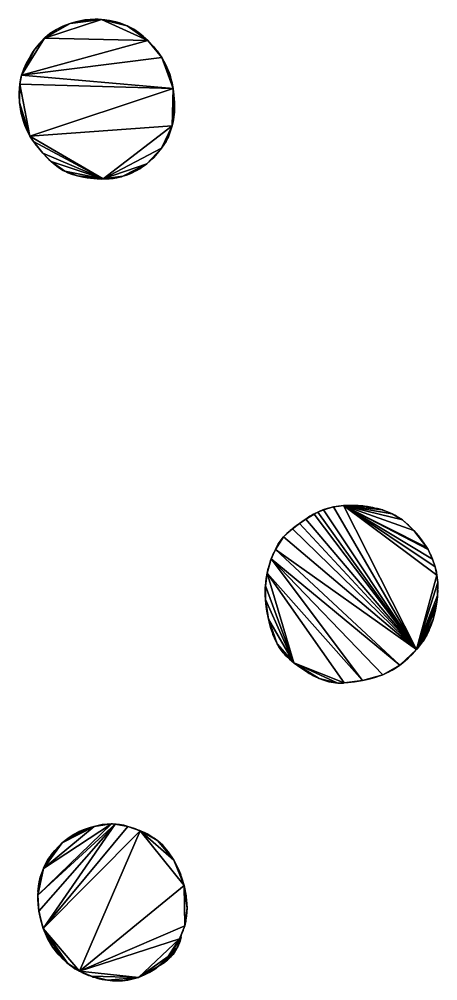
# Model space of a CAD drawing. Extents: x -89 to 91, y -83 to 83.
# Drawn here: x 23.6 to 91.1, y -72.4 to 82.8 of the extents above; entities that cross this region are included whole.
import ezdxf

# ---------------------------------------------------------------- set-up
doc = ezdxf.new("R2010")
doc.units = 0

msp = doc.modelspace()

# ---------------------------------------------------------------- linework, layer by layer
for points in [[(36.85, 82.71, 116), (31.83, 82.09, 116), (27.68, 79.72, 116)], [(44.35, 79.34, 116), (36.85, 82.71, 116), (27.68, 79.72, 116)], [(35.03, 82.72, 116), (34.17, 82.64, 116), (31.83, 82.09, 116)], [(36.85, 82.71, 116), (35.03, 82.72, 116), (31.83, 82.09, 116)], [(34.17, 82.64, 116), (32.7, 82.34, 116), (31.83, 82.09, 116)], [(35.03, 82.72, 116), (34.23, 82.65, 116), (34.17, 82.64, 116)], [(36.31, 82.75, 116), (35.82, 82.76, 116), (35.03, 82.72, 116)], [(36.85, 82.71, 116), (36.31, 82.75, 116), (35.03, 82.72, 116)], [(36.85, 82.71, 116), (36.61, 82.74, 116), (36.31, 82.75, 116)], [(38.08, 82.57, 116), (37.4, 82.68, 116), (36.85, 82.71, 116)], [(39.19, 82.34, 116), (38.08, 82.57, 116), (36.85, 82.71, 116)], [(40.99, 81.68, 116), (39.19, 82.34, 116), (36.85, 82.71, 116)], [(44.35, 79.34, 116), (40.99, 81.68, 116), (36.85, 82.71, 116)], [(39.19, 82.34, 116), (38.18, 82.56, 116), (38.08, 82.57, 116)], [(39.92, 82.12, 116), (39.75, 82.18, 116), (39.19, 82.34, 116)], [(40.99, 81.68, 116), (39.92, 82.12, 116), (39.19, 82.34, 116)], [(31.83, 82.09, 116), (29.58, 81.09, 116), (27.68, 79.72, 116)], [(29.58, 81.09, 116), (28.55, 80.44, 116), (27.68, 79.72, 116)], [(29.58, 81.09, 116), (29.31, 80.94, 116), (28.55, 80.44, 116)], [(31.83, 82.09, 116), (30.65, 81.65, 116), (29.58, 81.09, 116)], [(30.65, 81.65, 116), (30.22, 81.44, 116), (29.58, 81.09, 116)], [(31.83, 82.09, 116), (31.03, 81.8, 116), (30.65, 81.65, 116)], [(40.99, 81.68, 116), (40.52, 81.88, 116), (39.92, 82.12, 116)], [(42.06, 81.13, 116), (41.29, 81.53, 116), (40.99, 81.68, 116)], [(42.83, 80.61, 116), (42.06, 81.13, 116), (40.99, 81.68, 116)], [(44.35, 79.34, 116), (42.83, 80.61, 116), (40.99, 81.68, 116)], [(42.83, 80.61, 116), (42.07, 81.13, 116), (42.06, 81.13, 116)], [(27.68, 79.72, 116), (26.13, 77.91, 116), (23.96, 73.75, 116)], [(27.68, 79.72, 116), (23.96, 73.75, 116), (44.35, 79.34, 116)], [(23.96, 73.75, 116), (46.59, 76.61, 116), (44.35, 79.34, 116)], [(27.68, 79.72, 116), (26.94, 78.94, 116), (26.13, 77.91, 116)], [(27.68, 79.72, 116), (27.51, 79.55, 116), (26.94, 78.94, 116)], [(28.55, 80.44, 116), (27.76, 79.79, 116), (27.68, 79.72, 116)], [(43.58, 80.02, 116), (43.33, 80.22, 116), (42.83, 80.61, 116)], [(44.35, 79.34, 116), (43.58, 80.02, 116), (42.83, 80.61, 116)], [(44.35, 79.34, 116), (44.15, 79.53, 116), (43.58, 80.02, 116)], [(45.3, 78.29, 116), (45.1, 78.54, 116), (44.35, 79.34, 116)], [(46.59, 76.61, 116), (45.3, 78.29, 116), (44.35, 79.34, 116)], [(26.13, 77.91, 116), (25.45, 76.89, 116), (23.96, 73.75, 116)], [(26.13, 77.91, 116), (25.86, 77.54, 116), (25.45, 76.89, 116)], [(26.94, 78.94, 116), (26.85, 78.82, 116), (26.13, 77.91, 116)], [(46.59, 76.61, 116), (45.84, 77.67, 116), (45.3, 78.29, 116)], [(46.59, 76.61, 116), (46.22, 77.15, 116), (45.84, 77.67, 116)], [(25.45, 76.89, 116), (24.65, 75.51, 116), (23.96, 73.75, 116)], [(23.96, 73.75, 116), (48.42, 71.57, 116), (46.59, 76.61, 116)], [(25.45, 76.89, 116), (24.86, 75.94, 116), (24.65, 75.51, 116)], [(25.86, 77.54, 116), (25.58, 77.11, 116), (25.45, 76.89, 116)], [(47.21, 75.5, 116), (46.59, 76.6, 116), (46.59, 76.61, 116)], [(48.42, 71.57, 116), (47.21, 75.5, 116), (46.59, 76.61, 116)], [(47.21, 75.5, 116), (47.15, 75.61, 116), (46.59, 76.6, 116)], [(24.65, 75.51, 116), (24.09, 74.18, 116), (23.96, 73.75, 116)], [(24.65, 75.51, 116), (24.35, 74.89, 116), (24.09, 74.18, 116)], [(24.86, 75.94, 116), (24.69, 75.61, 116), (24.65, 75.51, 116)], [(47.79, 74.17, 116), (47.27, 75.37, 116), (47.21, 75.5, 116)], [(48.42, 71.57, 116), (47.79, 74.17, 116), (47.21, 75.5, 116)], [(47.79, 74.17, 116), (47.53, 74.82, 116), (47.27, 75.37, 116)], [(23.96, 73.75, 116), (23.87, 73.33, 116), (23.66, 72.26, 116)], [(23.96, 73.75, 116), (23.66, 72.26, 116), (48.42, 71.57, 116)], [(23.87, 73.33, 116), (23.84, 73.18, 116), (23.66, 72.26, 116)], [(23.84, 73.18, 116), (23.77, 72.9, 116), (23.66, 72.26, 116)], [(23.96, 73.75, 116), (23.9, 73.52, 116), (23.87, 73.33, 116)], [(24.09, 74.18, 116), (24.04, 74.03, 116), (23.96, 73.75, 116)], [(47.87, 73.93, 116), (47.84, 74.03, 116), (47.79, 74.17, 116)], [(48.42, 71.57, 116), (47.87, 73.93, 116), (47.79, 74.17, 116)], [(48.42, 71.57, 116), (48.22, 72.73, 116), (47.87, 73.93, 116)], [(23.66, 72.26, 116), (23.61, 71.37, 116), (23.59, 70.9, 116)], [(23.66, 72.26, 116), (23.59, 70.9, 116), (23.64, 69.3, 116)], [(23.66, 72.26, 116), (23.64, 69.3, 116), (25.32, 63.92, 116)], [(23.77, 72.9, 116), (23.69, 72.46, 116), (23.66, 72.26, 116)], [(23.66, 72.26, 116), (25.32, 63.92, 116), (48.42, 71.57, 116)], [(25.32, 63.92, 116), (48.27, 65.55, 116), (48.42, 71.57, 116)], [(48.42, 71.57, 116), (48.27, 72.46, 116), (48.22, 72.73, 116)], [(48.27, 65.55, 116), (48.64, 69.31, 116), (48.42, 71.57, 116)], [(48.64, 69.31, 116), (48.5, 71.09, 116), (48.42, 71.57, 116)], [(23.59, 70.9, 116), (23.59, 70.58, 116), (23.64, 69.3, 116)], [(23.59, 70.58, 116), (23.59, 69.94, 116), (23.64, 69.3, 116)], [(48.64, 69.31, 116), (48.55, 70.77, 116), (48.5, 71.09, 116)], [(23.64, 69.3, 116), (23.66, 68.98, 116), (23.79, 68.26, 116)], [(23.64, 69.3, 116), (23.79, 68.26, 116), (24.04, 67.03, 116)], [(23.64, 69.3, 116), (24.04, 67.03, 116), (25.32, 63.92, 116)], [(23.66, 68.98, 116), (23.69, 68.75, 116), (23.79, 68.26, 116)], [(23.79, 68.26, 116), (23.86, 67.81, 116), (23.91, 67.57, 116)], [(23.79, 68.26, 116), (23.91, 67.57, 116), (24.04, 67.03, 116)], [(48.27, 65.55, 116), (48.62, 67.78, 116), (48.64, 69.31, 116)], [(48.62, 67.78, 116), (48.65, 68.52, 116), (48.64, 69.31, 116)], [(23.91, 67.57, 116), (23.94, 67.43, 116), (24.04, 67.03, 116)], [(24.04, 67.03, 116), (24.17, 66.59, 116), (24.27, 66.28, 116)], [(24.04, 67.03, 116), (24.27, 66.28, 116), (24.51, 65.59, 116)], [(24.04, 67.03, 116), (24.51, 65.59, 116), (25.32, 63.92, 116)], [(48.27, 65.55, 116), (48.43, 66.21, 116), (48.62, 67.78, 116)], [(48.43, 66.21, 116), (48.55, 66.95, 116), (48.62, 67.78, 116)], [(24.27, 66.28, 116), (24.3, 66.16, 116), (24.51, 65.59, 116)], [(24.51, 65.59, 116), (24.58, 65.4, 116), (24.86, 64.77, 116)], [(24.51, 65.59, 116), (24.86, 64.77, 116), (25.32, 63.92, 116)], [(25.32, 63.92, 116), (37.14, 56.99, 116), (48.27, 65.55, 116)], [(37.14, 56.99, 116), (46.57, 61.94, 116), (48.27, 65.55, 116)], [(46.57, 61.94, 116), (47.68, 63.8, 116), (48.27, 65.55, 116)], [(47.68, 63.8, 116), (48.12, 65.06, 116), (48.27, 65.55, 116)], [(48.12, 65.06, 116), (48.23, 65.37, 116), (48.27, 65.55, 116)], [(48.27, 65.55, 116), (48.43, 66.19, 116), (48.43, 66.21, 116)], [(48.27, 65.55, 116), (48.42, 66.18, 116), (48.43, 66.19, 116)], [(24.86, 64.77, 116), (24.95, 64.59, 116), (25.32, 63.92, 116)], [(25.32, 63.92, 116), (25.41, 63.76, 116), (25.62, 63.42, 116)], [(25.32, 63.92, 116), (25.62, 63.42, 116), (25.9, 63.01, 116)], [(25.32, 63.92, 116), (25.9, 63.01, 116), (37.14, 56.99, 116)], [(46.57, 61.94, 116), (47.28, 63.03, 116), (47.68, 63.8, 116)], [(47.28, 63.03, 116), (47.51, 63.47, 116), (47.68, 63.8, 116)], [(47.68, 63.8, 116), (47.97, 64.59, 116), (48.12, 65.06, 116)], [(25.62, 63.42, 116), (25.75, 63.22, 116), (25.9, 63.01, 116)], [(25.9, 63.01, 116), (26.15, 62.67, 116), (27.4, 61.16, 116)], [(25.9, 63.01, 116), (27.4, 61.16, 116), (37.14, 56.99, 116)], [(26.15, 62.67, 116), (26.86, 61.74, 116), (27.4, 61.16, 116)], [(46.57, 61.94, 116), (46.79, 62.22, 116), (47.28, 63.03, 116)], [(27.4, 61.16, 116), (27.65, 60.88, 116), (28.73, 59.82, 116)], [(27.4, 61.16, 116), (28.73, 59.82, 116), (37.14, 56.99, 116)], [(27.65, 60.88, 116), (27.9, 60.63, 116), (28.73, 59.82, 116)], [(27.9, 60.63, 116), (28.38, 60.11, 116), (28.73, 59.82, 116)], [(37.14, 56.99, 116), (44.16, 59.44, 116), (46.57, 61.94, 116)], [(44.16, 59.44, 116), (45.87, 61.08, 116), (46.57, 61.94, 116)], [(44.16, 59.44, 116), (45.24, 60.41, 116), (45.87, 61.08, 116)], [(45.24, 60.41, 116), (45.57, 60.72, 116), (45.87, 61.08, 116)], [(45.87, 61.08, 116), (46.12, 61.37, 116), (46.57, 61.94, 116)], [(28.73, 59.82, 116), (29.14, 59.46, 116), (29.41, 59.25, 116)], [(28.73, 59.82, 116), (29.41, 59.25, 116), (30.94, 58.26, 116)], [(28.73, 59.82, 116), (30.94, 58.26, 116), (37.14, 56.99, 116)], [(29.14, 59.46, 116), (29.27, 59.36, 116), (29.41, 59.25, 116)], [(29.41, 59.25, 116), (29.94, 58.84, 116), (30.43, 58.52, 116)], [(29.41, 59.25, 116), (30.43, 58.52, 116), (30.94, 58.26, 116)], [(37.14, 56.99, 116), (40.32, 57.42, 116), (44.16, 59.44, 116)], [(40.32, 57.42, 116), (42.53, 58.33, 116), (44.16, 59.44, 116)], [(42.53, 58.33, 116), (43.34, 58.84, 116), (44.16, 59.44, 116)], [(43.34, 58.84, 116), (43.97, 59.29, 116), (44.16, 59.44, 116)], [(44.16, 59.44, 116), (44.99, 60.16, 116), (45.24, 60.41, 116)], [(44.16, 59.44, 116), (44.77, 59.96, 116), (44.99, 60.16, 116)], [(30.43, 58.52, 116), (30.68, 58.37, 116), (30.94, 58.26, 116)], [(30.94, 58.26, 116), (31.44, 58, 116), (32.16, 57.73, 116)], [(30.94, 58.26, 116), (32.16, 57.73, 116), (32.99, 57.48, 116)], [(30.94, 58.26, 116), (32.99, 57.48, 116), (37.14, 56.99, 116)], [(32.16, 57.73, 116), (32.22, 57.71, 116), (32.24, 57.7, 116)], [(32.16, 57.73, 116), (32.24, 57.7, 116), (32.99, 57.48, 116)], [(32.24, 57.7, 116), (32.26, 57.69, 116), (32.99, 57.48, 116)], [(32.99, 57.48, 116), (33.68, 57.32, 116), (34.56, 57.18, 116)], [(32.99, 57.48, 116), (34.56, 57.18, 116), (36.19, 57.02, 116)], [(32.99, 57.48, 116), (36.19, 57.02, 116), (37.14, 56.99, 116)], [(37.14, 56.99, 116), (38.74, 57.07, 116), (40.32, 57.42, 116)], [(38.74, 57.07, 116), (39.99, 57.32, 116), (40.32, 57.42, 116)], [(39.99, 57.32, 116), (40.11, 57.35, 116), (40.32, 57.42, 116)], [(40.32, 57.42, 116), (41.05, 57.66, 116), (42.53, 58.33, 116)], [(40.32, 57.42, 116), (40.88, 57.6, 116), (41.05, 57.66, 116)], [(41.05, 57.66, 116), (41.72, 57.95, 116), (42.53, 58.33, 116)], [(42.53, 58.33, 116), (43.04, 58.64, 116), (43.34, 58.84, 116)], [(34.56, 57.18, 116), (34.78, 57.16, 116), (36.19, 57.02, 116)], [(36.19, 57.02, 116), (36.52, 57, 116), (36.93, 56.98, 116)], [(36.19, 57.02, 116), (36.93, 56.98, 116), (37.14, 56.99, 116)], [(37.14, 56.99, 116), (38.11, 57.02, 116), (38.74, 57.07, 116)], [(37.14, 56.99, 116), (37.87, 56.99, 116), (38.11, 57.02, 116)], [(37.14, 56.99, 116), (37.72, 56.99, 116), (37.87, 56.99, 116)], [(38.11, 57.02, 116), (38.51, 57.05, 116), (38.74, 57.07, 116)], [(38.74, 57.07, 116), (39.34, 57.18, 116), (39.99, 57.32, 116)], [(71.76, 3.22, 116), (71.32, 3.01, 116), (71.18, 2.94, 116)], [(71.76, 3.22, 116), (71.18, 2.94, 116), (87.72, -18.9, 116)], [(72.67, 3.62, 116), (72.6, 3.59, 116), (71.76, 3.22, 116)], [(72.67, 3.62, 116), (71.76, 3.22, 116), (87.72, -18.9, 116)], [(72.6, 3.59, 116), (71.98, 3.33, 116), (71.76, 3.22, 116)], [(74.33, 4.08, 116), (72.9, 3.7, 116), (72.67, 3.62, 116)], [(74.33, 4.08, 116), (72.67, 3.62, 116), (87.72, -18.9, 116)], [(72.9, 3.7, 116), (72.75, 3.65, 116), (72.67, 3.62, 116)], [(74.33, 4.08, 116), (73.96, 3.99, 116), (72.9, 3.7, 116)], [(75.91, 4.29, 116), (75.23, 4.22, 116), (74.33, 4.08, 116)], [(75.91, 4.29, 116), (74.33, 4.08, 116), (87.72, -18.9, 116)], [(75.23, 4.22, 116), (75.12, 4.21, 116), (74.33, 4.08, 116)], [(75.12, 4.21, 116), (74.53, 4.11, 116), (74.33, 4.08, 116)], [(75.91, 4.29, 116), (75.56, 4.26, 116), (75.23, 4.22, 116)], [(76.89, 4.31, 116), (76.48, 4.33, 116), (75.91, 4.29, 116)], [(77.75, 4.32, 116), (76.89, 4.31, 116), (75.91, 4.29, 116)], [(79.58, 4.16, 116), (77.75, 4.32, 116), (75.91, 4.29, 116)], [(75.91, 4.29, 116), (87.72, -18.9, 116), (90.97, -6.93, 116)], [(82.22, 3.59, 116), (79.58, 4.16, 116), (75.91, 4.29, 116)], [(75.91, 4.29, 116), (90.97, -6.93, 116), (90.69, -5.57, 116)], [(75.91, 4.29, 116), (90.69, -5.57, 116), (90.28, -4.32, 116)], [(83.8, 2.97, 116), (82.22, 3.59, 116), (75.91, 4.29, 116)], [(85.42, 1.98, 116), (83.8, 2.97, 116), (75.91, 4.29, 116)], [(75.91, 4.29, 116), (90.28, -4.32, 116), (89.56, -2.78, 116)], [(87.25, 0.29, 116), (85.42, 1.98, 116), (75.91, 4.29, 116)], [(75.91, 4.29, 116), (89.56, -2.78, 116), (89.38, -2.48, 116)], [(89.38, -2.48, 116), (87.25, 0.29, 116), (75.91, 4.29, 116)], [(77.75, 4.32, 116), (77.49, 4.33, 116), (76.89, 4.31, 116)], [(78.91, 4.25, 116), (78.27, 4.31, 116), (77.75, 4.32, 116)], [(79.58, 4.16, 116), (78.91, 4.25, 116), (77.75, 4.32, 116)], [(79.58, 4.16, 116), (79.06, 4.24, 116), (78.91, 4.25, 116)], [(79.06, 4.24, 115.97), (78.91, 4.25, 116), (79.06, 4.24, 116)], [(80.32, 4.06, 116), (79.81, 4.14, 116), (79.58, 4.16, 116)], [(80.96, 3.91, 116), (80.32, 4.06, 116), (79.58, 4.16, 116)], [(82.22, 3.59, 116), (80.96, 3.91, 116), (79.58, 4.16, 116)], [(80.96, 3.91, 116), (80.64, 3.99, 116), (80.32, 4.06, 116)], [(81.61, 3.78, 116), (81.43, 3.82, 116), (80.96, 3.91, 116)], [(82.22, 3.59, 116), (81.61, 3.78, 116), (80.96, 3.91, 116)], [(82.4, 3.53, 116), (82.25, 3.58, 116), (82.22, 3.59, 116)], [(83.01, 3.3, 116), (82.4, 3.53, 116), (82.22, 3.59, 116)], [(83.8, 2.97, 116), (83.01, 3.3, 116), (82.22, 3.59, 116)], [(83.8, 2.97, 116), (83.54, 3.09, 116), (83.01, 3.3, 116)], [(69.83, 2.11, 116), (69.57, 1.95, 116), (68.81, 1.4, 116)], [(69.83, 2.11, 116), (68.81, 1.4, 116), (87.72, -18.9, 116)], [(69.57, 1.95, 116), (68.99, 1.54, 116), (68.81, 1.4, 116)], [(71.18, 2.94, 116), (71.09, 2.89, 116), (69.83, 2.11, 116)], [(71.18, 2.94, 116), (69.83, 2.11, 116), (87.72, -18.9, 116)], [(71.09, 2.89, 116), (70.51, 2.57, 116), (69.83, 2.11, 116)], [(71.32, 3.01, 116), (71.24, 2.97, 116), (71.18, 2.94, 116)], [(84.48, 2.59, 116), (84.2, 2.76, 116), (83.8, 2.97, 116)], [(84.59, 2.51, 116), (84.48, 2.59, 116), (83.8, 2.97, 116)], [(85.42, 1.98, 116), (84.59, 2.51, 116), (83.8, 2.97, 116)], [(85.42, 1.98, 116), (85.37, 2.02, 116), (84.59, 2.51, 116)], [(86.42, 1.12, 116), (86.14, 1.37, 116), (85.42, 1.98, 116)], [(87.25, 0.29, 116), (86.42, 1.12, 116), (85.42, 1.98, 116)], [(67.68, 0.56, 116), (66.78, -0.21, 116), (66.25, -0.74, 116)], [(67.68, 0.56, 116), (66.25, -0.74, 116), (87.72, -18.9, 116)], [(67.68, 0.56, 116), (67.34, 0.29, 116), (66.78, -0.21, 116)], [(68.81, 1.4, 116), (68.52, 1.19, 116), (67.68, 0.56, 116)], [(68.81, 1.4, 116), (67.68, 0.56, 116), (87.72, -18.9, 116)], [(68.52, 1.19, 116), (68.09, 0.87, 116), (67.68, 0.56, 116)], [(68.09, 0.87, 116), (67.86, 0.7, 116), (67.68, 0.56, 116)], [(68.81, 1.4, 116), (68.69, 1.31, 116), (68.52, 1.19, 116)], [(87.25, 0.29, 116), (86.95, 0.59, 116), (86.42, 1.12, 116)], [(87.88, -0.41, 116), (87.51, 0, 116), (87.25, 0.29, 116)], [(88.01, -0.58, 116), (87.88, -0.41, 116), (87.25, 0.29, 116)], [(88.5, -1.2, 116), (88.01, -0.58, 116), (87.25, 0.29, 116)], [(89.38, -2.48, 116), (88.5, -1.2, 116), (87.25, 0.29, 116)], [(66.25, -0.74, 116), (65.4, -1.87, 116), (64.94, -2.76, 116)], [(66.25, -0.74, 116), (64.94, -2.76, 116), (87.72, -18.9, 116)], [(66.25, -0.74, 116), (65.86, -1.2, 116), (65.4, -1.87, 116)], [(66.78, -0.21, 116), (66.5, -0.45, 116), (66.25, -0.74, 116)], [(88.5, -1.2, 116), (88.13, -0.71, 116), (88.01, -0.58, 116)], [(89.38, -2.48, 116), (89, -1.89, 116), (88.5, -1.2, 116)], [(64.94, -2.76, 116), (64.87, -2.91, 116), (64.25, -4.28, 116)], [(64.94, -2.76, 116), (64.25, -4.28, 116), (84.99, -21.46, 116)], [(64.87, -2.91, 116), (64.68, -3.26, 116), (64.25, -4.28, 116)], [(65.4, -1.87, 116), (65.33, -1.97, 116), (64.94, -2.76, 116)], [(65.33, -1.97, 116), (65.29, -2.06, 116), (64.94, -2.76, 116)], [(64.94, -2.76, 116), (84.99, -21.46, 116), (87.72, -18.9, 116)], [(65.33, -1.97, 116), (65.4, -1.87, 116), (65.31, -1.97, 115.92)], [(89.56, -2.78, 116), (89.54, -2.74, 116), (89.38, -2.48, 116)], [(89.54, -2.74, 116), (89.54, -2.74, 115.96), (89.38, -2.48, 116)], [(89.56, -2.78, 116), (89.55, -2.76, 116), (89.54, -2.74, 116)], [(89.54, -2.74, 115.96), (89.54, -2.74, 116), (89.55, -2.76, 116)], [(89.55, -2.76, 116), (89.56, -2.78, 116), (89.54, -2.74, 115.96)], [(90.28, -4.32, 116), (89.94, -3.51, 116), (89.56, -2.78, 116)], [(64.25, -4.28, 116), (64.2, -4.42, 116), (63.58, -6.59, 116)], [(64.25, -4.28, 116), (63.58, -6.59, 116), (78.97, -23.89, 116)], [(64.2, -4.42, 116), (63.9, -5.36, 116), (63.58, -6.59, 116)], [(64.2, -4.42, 116), (63.99, -5.02, 116), (63.9, -5.36, 116)], [(64.68, -3.26, 116), (64.56, -3.51, 116), (64.25, -4.28, 116)], [(64.56, -3.51, 116), (64.28, -4.21, 116), (64.25, -4.28, 116)], [(64.25, -4.28, 116), (78.97, -23.89, 116), (82.26, -22.99, 116)], [(64.25, -4.28, 116), (82.26, -22.99, 116), (84.99, -21.46, 116)], [(90.28, -4.32, 116), (90.06, -3.79, 116), (89.94, -3.51, 116)], [(90.69, -5.57, 116), (90.5, -4.96, 116), (90.28, -4.32, 116)], [(63.9, -5.36, 116), (63.76, -5.82, 116), (63.58, -6.59, 116)], [(63.76, -5.82, 116), (63.66, -6.27, 116), (63.58, -6.59, 116)], [(90.69, -5.57, 116), (90.53, -5.05, 116), (90.5, -4.96, 116)], [(90.97, -6.93, 116), (90.77, -5.82, 116), (90.69, -5.57, 116)], [(90.97, -6.93, 116), (90.85, -6.14, 116), (90.77, -5.82, 116)], [(90.97, -6.93, 116), (90.93, -6.59, 116), (90.85, -6.14, 116)], [(63.58, -6.59, 116), (63.46, -7.47, 116), (63.32, -8.62, 116)], [(63.58, -6.59, 116), (63.32, -8.62, 116), (67.89, -21.06, 116)], [(63.46, -7.47, 116), (63.42, -7.79, 116), (63.32, -8.62, 116)], [(63.58, -6.59, 116), (63.54, -6.82, 116), (63.46, -7.47, 116)], [(63.58, -6.59, 116), (67.89, -21.06, 116), (76.04, -24.3, 116)], [(63.58, -6.59, 116), (76.04, -24.3, 116), (78.97, -23.89, 116)], [(87.72, -18.9, 116), (91.13, -8.13, 116), (90.97, -6.93, 116)], [(91.13, -8.13, 116), (91.05, -7.35, 116), (90.97, -6.93, 116)], [(91.13, -8.13, 116), (91.09, -7.68, 116), (91.05, -7.35, 116)], [(63.29, -9.17, 116), (63.27, -9.67, 116), (63.28, -10.22, 116)], [(63.3, -9.01, 116), (63.29, -9.17, 116), (63.28, -10.22, 116)], [(63.3, -9.01, 116), (63.28, -10.22, 116), (63.33, -10.85, 116)], [(63.3, -8.78, 116), (63.29, -8.9, 116), (63.3, -9.01, 116)], [(63.32, -8.62, 116), (63.3, -8.78, 116), (63.3, -9.01, 116)], [(63.32, -8.62, 116), (63.3, -9.01, 116), (63.33, -10.85, 116)], [(63.42, -7.79, 116), (63.37, -8.13, 116), (63.32, -8.62, 116)], [(63.32, -8.62, 116), (63.33, -10.85, 116), (67.89, -21.06, 116)], [(87.72, -18.9, 116), (91.11, -10.22, 116), (91.13, -8.13, 116)], [(91.11, -10.22, 116), (91.13, -9.28, 116), (91.13, -8.13, 116)], [(91.11, -10.22, 116), (91.14, -9.67, 116), (91.13, -9.28, 116)], [(63.28, -10.22, 116), (63.29, -10.44, 116), (63.33, -10.85, 116)], [(63.33, -10.85, 116), (63.35, -11.2, 116), (63.38, -11.55, 116)], [(63.33, -10.85, 116), (63.38, -11.55, 116), (63.79, -14.03, 116)], [(63.33, -10.85, 116), (63.79, -14.03, 116), (67.89, -21.06, 116)], [(87.72, -18.9, 116), (91.01, -11.2, 116), (91.11, -10.22, 116)], [(91.01, -11.2, 116), (91.09, -10.44, 116), (91.11, -10.22, 116)], [(91.01, -11.2, 116), (91.04, -11, 116), (91.09, -10.44, 116)], [(63.38, -11.55, 116), (63.42, -11.97, 116), (63.49, -12.42, 116)], [(63.38, -11.55, 116), (63.49, -12.42, 116), (63.79, -14.03, 116)], [(87.72, -18.9, 116), (90.88, -11.92, 116), (91.01, -11.2, 116)], [(87.72, -18.9, 116), (90.75, -12.56, 116), (90.88, -11.92, 116)], [(90.75, -12.56, 116), (90.8, -12.37, 116), (90.88, -11.92, 116)], [(90.88, -11.92, 116), (90.95, -11.63, 116), (91.01, -11.2, 116)], [(63.49, -12.42, 116), (63.53, -12.74, 116), (63.79, -14.03, 116)], [(63.53, -12.74, 116), (63.59, -13.04, 116), (63.79, -14.03, 116)], [(87.72, -18.9, 116), (90.39, -14.06, 116), (90.75, -12.56, 116)], [(90.39, -14.06, 116), (90.56, -13.51, 116), (90.75, -12.56, 116)], [(63.79, -14.03, 116), (63.91, -14.51, 116), (64.2, -15.52, 116)], [(63.79, -14.03, 116), (64.2, -15.52, 116), (65.24, -18.02, 116)], [(63.79, -14.03, 116), (65.24, -18.02, 116), (67.89, -21.06, 116)], [(63.91, -14.51, 116), (64.04, -15.05, 116), (64.2, -15.52, 116)], [(87.72, -18.9, 116), (90.08, -14.99, 116), (90.39, -14.06, 116)], [(87.72, -18.9, 116), (89.38, -16.59, 116), (90.08, -14.99, 116)], [(89.38, -16.59, 116), (89.93, -15.36, 116), (90.08, -14.99, 116)], [(89.38, -16.59, 116), (89.75, -15.82, 116), (89.93, -15.36, 116)], [(89.93, -15.36, 116), (90.05, -15.06, 116), (90.08, -14.99, 116)], [(90.08, -14.99, 116), (90.36, -14.16, 116), (90.39, -14.06, 116)], [(90.08, -14.99, 116), (90.33, -14.28, 116), (90.36, -14.16, 116)], [(64.2, -15.52, 116), (64.53, -16.5, 116), (64.77, -17.06, 116)], [(64.2, -15.52, 116), (64.77, -17.06, 116), (65.24, -18.02, 116)], [(64.53, -16.5, 116), (64.56, -16.59, 116), (64.59, -16.66, 116)], [(64.53, -16.5, 116), (64.59, -16.66, 116), (64.77, -17.06, 116)], [(64.77, -17.06, 116), (64.87, -17.29, 116), (65.17, -17.88, 116)], [(64.77, -17.06, 116), (65.17, -17.88, 116), (65.24, -18.02, 116)], [(87.72, -18.9, 116), (88.48, -17.97, 116), (89.38, -16.59, 116)], [(88.48, -17.97, 116), (88.93, -17.36, 116), (89.38, -16.59, 116)], [(88.93, -17.36, 116), (88.98, -17.27, 116), (89.38, -16.59, 116)], [(89.38, -16.59, 116), (89.55, -16.23, 116), (89.75, -15.82, 116)], [(65.24, -18.02, 116), (65.29, -18.13, 116), (65.56, -18.57, 116)], [(65.24, -18.02, 116), (65.56, -18.57, 116), (66.2, -19.46, 116)], [(65.24, -18.02, 116), (66.2, -19.46, 116), (67.89, -21.06, 116)], [(65.56, -18.57, 116), (65.72, -18.83, 116), (66.2, -19.46, 116)], [(87.72, -18.9, 116), (87.84, -18.77, 116), (88.48, -17.97, 116)], [(87.84, -18.77, 116), (88.11, -18.43, 116), (88.48, -17.97, 116)], [(88.48, -17.97, 116), (88.75, -17.61, 116), (88.93, -17.36, 116)], [(66.2, -19.46, 116), (66.44, -19.76, 116), (66.86, -20.15, 116)], [(66.2, -19.46, 116), (66.86, -20.15, 116), (67.89, -21.06, 116)], [(66.86, -20.15, 116), (67.19, -20.47, 116), (67.89, -21.06, 116)], [(84.99, -21.46, 116), (86.39, -20.28, 116), (87.72, -18.9, 116)], [(86.39, -20.28, 116), (87.03, -19.67, 116), (87.72, -18.9, 116)], [(87.72, -18.9, 116), (87.79, -18.82, 116), (87.84, -18.77, 116)], [(67.89, -21.06, 116), (68.02, -21.17, 116), (68.44, -21.46, 116)], [(67.89, -21.06, 116), (68.44, -21.46, 116), (68.86, -21.76, 116)], [(67.89, -21.06, 116), (68.86, -21.76, 116), (69.04, -21.89, 116)], [(67.89, -21.06, 116), (69.04, -21.89, 116), (69.95, -22.47, 116)], [(67.89, -21.06, 116), (69.95, -22.47, 116), (71.98, -23.58, 116)], [(67.89, -21.06, 116), (71.98, -23.58, 116), (75.02, -24.32, 116)], [(67.89, -21.06, 116), (75.02, -24.32, 116), (76.04, -24.3, 116)], [(82.26, -22.99, 116), (83.8, -22.25, 116), (84.99, -21.46, 116)], [(83.8, -22.25, 116), (84.3, -21.94, 116), (84.99, -21.46, 116)], [(84.99, -21.46, 116), (86.32, -20.35, 116), (86.39, -20.28, 116)], [(84.99, -21.46, 116), (85.5, -21.07, 116), (86.32, -20.35, 116)], [(84.99, -21.46, 116), (85.35, -21.2, 116), (85.5, -21.07, 116)], [(68.86, -21.76, 116), (68.99, -21.85, 116), (69.04, -21.89, 116)], [(69.04, -21.89, 116), (69.6, -22.25, 116), (69.95, -22.47, 116)], [(69.95, -22.47, 116), (70.4, -22.76, 116), (71.1, -23.15, 116)], [(69.95, -22.47, 116), (71.1, -23.15, 116), (71.98, -23.58, 116)], [(71.1, -23.15, 116), (71.32, -23.26, 116), (71.98, -23.58, 116)], [(78.97, -23.89, 116), (81.43, -23.27, 116), (82.26, -22.99, 116)], [(81.43, -23.27, 116), (82.22, -23.01, 116), (82.26, -22.99, 116)], [(81.43, -23.27, 116), (82.07, -23.06, 116), (82.22, -23.01, 116)], [(82.26, -22.99, 116), (83.12, -22.58, 116), (83.8, -22.25, 116)], [(82.26, -22.99, 116), (82.9, -22.69, 116), (83.12, -22.58, 116)], [(83.12, -22.58, 116), (83.42, -22.43, 116), (83.8, -22.25, 116)], [(83.8, -22.25, 116), (84.14, -22.05, 116), (84.3, -21.94, 116)], [(71.98, -23.58, 116), (72.32, -23.72, 116), (72.75, -23.88, 116)], [(71.98, -23.58, 116), (72.75, -23.88, 116), (73.57, -24.13, 116)], [(71.98, -23.58, 116), (73.57, -24.13, 116), (75.02, -24.32, 116)], [(72.75, -23.88, 116), (73.23, -24.03, 116), (73.57, -24.13, 116)], [(73.57, -24.13, 116), (74.31, -24.26, 116), (74.33, -24.26, 116)], [(73.57, -24.13, 116), (74.33, -24.26, 116), (75.02, -24.32, 116)], [(75.02, -24.32, 116), (75.91, -24.32, 116), (76.04, -24.3, 116)], [(75.02, -24.32, 116), (75.12, -24.33, 116), (75.16, -24.33, 116)], [(75.02, -24.32, 116), (75.16, -24.33, 116), (75.91, -24.32, 116)], [(76.04, -24.3, 116), (77.7, -24.12, 116), (78.97, -23.89, 116)], [(76.04, -24.3, 116), (77.05, -24.21, 116), (77.7, -24.12, 116)], [(76.04, -24.3, 116), (76.7, -24.26, 116), (77.05, -24.21, 116)], [(77.7, -24.12, 116), (78.32, -24.01, 116), (78.97, -23.89, 116)], [(78.97, -23.89, 116), (80.23, -23.62, 116), (81.43, -23.27, 116)], [(78.97, -23.89, 116), (79.85, -23.71, 116), (80.23, -23.62, 116)], [(78.97, -23.89, 116), (79.48, -23.8, 116), (79.85, -23.71, 116)], [(79.85, -23.71, 116), (79.96, -23.69, 116), (80.23, -23.62, 116)], [(80.23, -23.62, 116), (81.33, -23.3, 116), (81.43, -23.27, 116)], [(80.23, -23.62, 116), (80.64, -23.51, 116), (81.33, -23.3, 116)], [(38.5, -47.04, 116), (27.5, -54.23, 116), (26.58, -58.52, 116)], [(39.09, -47.11, 116), (38.5, -47.04, 116), (26.58, -58.52, 116)], [(39.09, -47.11, 116), (26.58, -58.52, 116), (26.76, -61.12, 116)], [(39.09, -47.11, 116), (26.76, -61.12, 116), (27.47, -63.94, 116)], [(41.1, -47.45, 116), (39.09, -47.11, 116), (27.47, -63.94, 116)], [(43.11, -48.17, 116), (41.1, -47.45, 116), (27.47, -63.94, 116)], [(38.5, -47.04, 116), (35.66, -47.46, 116), (27.5, -54.23, 116)], [(35.66, -47.46, 116), (30.54, -50.08, 116), (27.5, -54.23, 116)], [(35.66, -47.46, 116), (34.72, -47.73, 116), (30.54, -50.08, 116)], [(34.72, -47.73, 116), (33.28, -48.26, 116), (30.54, -50.08, 116)], [(34.72, -47.73, 116), (34.22, -47.88, 116), (33.28, -48.26, 116)], [(34.22, -47.88, 116), (33.89, -48, 116), (33.28, -48.26, 116)], [(35.66, -47.46, 116), (35.45, -47.5, 116), (34.72, -47.73, 116)], [(35.45, -47.5, 116), (35.04, -47.61, 116), (34.72, -47.73, 116)], [(38.5, -47.04, 116), (37.12, -47.16, 116), (35.66, -47.46, 116)], [(37.12, -47.16, 116), (36.96, -47.17, 116), (35.66, -47.46, 116)], [(36.96, -47.17, 116), (36.75, -47.2, 116), (35.66, -47.46, 116)], [(38.5, -47.04, 116), (38.41, -47.04, 116), (37.12, -47.16, 116)], [(38.62, -47.05, 116), (38.53, -47.05, 116), (38.5, -47.04, 116)], [(39.09, -47.11, 116), (38.62, -47.05, 116), (38.5, -47.04, 116)], [(39.79, -47.15, 116), (39.21, -47.11, 116), (39.09, -47.11, 116)], [(40.46, -47.26, 116), (39.79, -47.15, 116), (39.09, -47.11, 116)], [(40.79, -47.34, 116), (40.46, -47.26, 116), (39.09, -47.11, 116)], [(41.1, -47.45, 116), (40.79, -47.34, 116), (39.09, -47.11, 116)], [(42.35, -47.82, 116), (42.19, -47.77, 116), (41.1, -47.45, 116)], [(42.82, -48.04, 116), (42.35, -47.82, 116), (41.1, -47.45, 116)], [(43.11, -48.17, 116), (42.82, -48.04, 116), (41.1, -47.45, 116)], [(43.11, -48.17, 116), (43.05, -48.14, 116), (42.82, -48.04, 116)], [(43.11, -48.17, 116), (27.47, -63.94, 116), (33.29, -70.79, 116)], [(33.28, -48.26, 116), (32.3, -48.8, 116), (30.54, -50.08, 116)], [(32.3, -48.8, 116), (31.41, -49.39, 116), (30.54, -50.08, 116)], [(33.28, -48.26, 116), (32.34, -48.77, 116), (32.3, -48.8, 116)], [(50.19, -57.01, 116), (43.11, -48.17, 116), (33.29, -70.79, 116)], [(44.26, -48.67, 116), (43.8, -48.45, 116), (43.11, -48.17, 116)], [(45.95, -49.77, 116), (44.26, -48.67, 116), (43.11, -48.17, 116)], [(48.53, -52.9, 116), (45.95, -49.77, 116), (43.11, -48.17, 116)], [(50.19, -57.01, 116), (48.53, -52.9, 116), (43.11, -48.17, 116)], [(44.98, -49.11, 116), (44.53, -48.83, 116), (44.26, -48.67, 116)], [(45.95, -49.77, 116), (44.98, -49.11, 116), (44.26, -48.67, 116)], [(45.95, -49.77, 116), (45.36, -49.33, 116), (44.98, -49.11, 116)], [(30.54, -50.08, 116), (28.23, -52.81, 116), (27.5, -54.23, 116)], [(30.54, -50.08, 116), (29.31, -51.35, 116), (28.23, -52.81, 116)], [(30.54, -50.08, 116), (29.91, -50.68, 116), (29.31, -51.35, 116)], [(29.91, -50.68, 116), (29.31, -51.34, 116), (29.31, -51.35, 116)], [(30.54, -50.08, 116), (30.51, -50.1, 116), (29.91, -50.68, 116)], [(46.7, -50.45, 116), (46.64, -50.4, 116), (45.95, -49.77, 116)], [(46.83, -50.6, 116), (46.7, -50.45, 116), (45.95, -49.77, 116)], [(48.53, -52.9, 116), (46.83, -50.6, 116), (45.95, -49.77, 116)], [(46.83, -50.6, 116), (46.72, -50.48, 116), (46.7, -50.45, 116)], [(47.61, -51.55, 116), (47.29, -51.13, 116), (46.83, -50.6, 116)], [(48.53, -52.9, 116), (47.61, -51.55, 116), (46.83, -50.6, 116)], [(29.31, -51.35, 116), (28.32, -52.67, 116), (28.23, -52.81, 116)], [(28.32, -52.67, 116), (28.29, -52.72, 116), (28.23, -52.81, 116)], [(29.31, -51.35, 116), (28.75, -52.02, 116), (28.32, -52.67, 116)], [(29.31, -51.35, 116), (29.31, -51.35, 116), (28.75, -52.02, 116)], [(29.31, -51.34, 116), (29.31, -51.34, 116), (29.31, -51.35, 116)], [(48.53, -52.9, 116), (48.03, -52.13, 116), (47.61, -51.55, 116)], [(27.5, -54.23, 116), (26.73, -56.72, 116), (26.58, -58.52, 116)], [(27.5, -54.23, 116), (26.98, -55.64, 116), (26.73, -56.72, 116)], [(27.5, -54.23, 116), (27.11, -55.27, 116), (26.98, -55.64, 116)], [(27.5, -54.23, 116), (27.23, -54.89, 116), (27.11, -55.27, 116)], [(28.23, -52.81, 116), (27.53, -54.16, 116), (27.5, -54.23, 116)], [(28.23, -52.81, 116), (27.86, -53.43, 116), (27.53, -54.16, 116)], [(48.88, -53.5, 116), (48.85, -53.46, 116), (48.53, -52.9, 116)], [(49.31, -54.36, 116), (48.88, -53.5, 116), (48.53, -52.9, 116)], [(49.79, -55.65, 116), (49.31, -54.36, 116), (48.53, -52.9, 116)], [(50.19, -57.01, 116), (49.79, -55.65, 116), (48.53, -52.9, 116)], [(49.31, -54.36, 116), (49.12, -53.96, 116), (48.88, -53.5, 116)], [(26.98, -55.64, 116), (26.76, -56.4, 116), (26.73, -56.72, 116)], [(49.66, -55.2, 116), (49.61, -55.06, 116), (49.31, -54.36, 116)], [(49.79, -55.65, 116), (49.66, -55.2, 116), (49.31, -54.36, 116)], [(50.17, -56.88, 116), (49.95, -56.14, 116), (49.79, -55.65, 116)], [(50.19, -57.01, 116), (50.17, -56.88, 116), (49.79, -55.65, 116)], [(26.73, -56.72, 116), (26.66, -57.18, 116), (26.58, -57.97, 116)], [(26.73, -56.72, 116), (26.58, -57.97, 116), (26.58, -58.52, 116)], [(50.19, -57.01, 116), (33.29, -70.79, 116), (50.29, -63.49, 116)], [(50.53, -58.67, 116), (50.38, -57.86, 116), (50.19, -57.01, 116)], [(50.54, -58.81, 116), (50.53, -58.67, 116), (50.19, -57.01, 116)], [(50.65, -59.87, 116), (50.54, -58.81, 116), (50.19, -57.01, 116)], [(50.67, -60.66, 116), (50.65, -59.87, 116), (50.19, -57.01, 116)], [(50.29, -63.49, 116), (50.67, -60.66, 116), (50.19, -57.01, 116)], [(26.58, -58.52, 116), (26.57, -58.78, 116), (26.57, -58.97, 116)], [(26.58, -58.52, 116), (26.57, -58.97, 116), (26.57, -59.58, 116)], [(26.58, -58.52, 116), (26.57, -59.58, 116), (26.62, -59.97, 116)], [(26.58, -58.52, 116), (26.62, -59.97, 116), (26.76, -61.12, 116)], [(50.65, -59.87, 116), (50.63, -59.51, 116), (50.54, -58.81, 116)], [(26.62, -59.97, 116), (26.65, -60.41, 116), (26.76, -61.12, 116)], [(50.67, -60.66, 116), (50.67, -60.38, 116), (50.65, -59.87, 116)], [(26.76, -61.12, 116), (26.78, -61.25, 116), (27.06, -62.57, 116)], [(26.76, -61.12, 116), (27.06, -62.57, 116), (27.47, -63.94, 116)], [(50.29, -63.49, 116), (50.61, -61.94, 116), (50.67, -60.66, 116)], [(50.29, -63.49, 116), (50.49, -62.72, 116), (50.61, -61.94, 116)], [(50.61, -61.94, 116), (50.67, -61.15, 116), (50.67, -60.66, 116)], [(27.06, -62.57, 116), (27.43, -63.83, 116), (27.47, -63.94, 116)], [(33.29, -70.79, 116), (49.44, -65.59, 116), (50.29, -63.49, 116)], [(49.44, -65.59, 116), (50.04, -64.23, 116), (50.29, -63.49, 116)], [(50.29, -63.49, 116), (50.29, -63.48, 116), (50.49, -62.72, 116)], [(27.47, -63.94, 116), (28, -65.22, 116), (28.16, -65.54, 116)], [(27.47, -63.94, 116), (28.16, -65.54, 116), (29.03, -67.01, 116)], [(27.47, -63.94, 116), (29.03, -67.01, 116), (30.23, -68.41, 116)], [(27.47, -63.94, 116), (30.23, -68.41, 116), (31.45, -69.57, 116)], [(27.47, -63.94, 116), (31.45, -69.57, 116), (33.29, -70.79, 116)], [(49.44, -65.59, 116), (49.9, -64.57, 116), (50.04, -64.23, 116)], [(49.44, -65.59, 116), (49.6, -65.29, 116), (49.9, -64.57, 116)], [(49.73, -65.34, 116), (49.9, -64.57, 116), (49.6, -65.29, 116)], [(28.16, -65.54, 116), (28.61, -66.37, 116), (29.03, -67.01, 116)], [(33.29, -70.79, 116), (42.84, -71.82, 116), (49.44, -65.59, 116)], [(42.84, -71.82, 116), (47.64, -68.43, 116), (49.44, -65.59, 116)], [(47.64, -68.43, 116), (49.39, -65.69, 116), (49.44, -65.59, 116)], [(47.64, -68.43, 116), (48.66, -66.95, 116), (49.39, -65.69, 116)], [(49.73, -65.34, 116), (49.1, -66.27, 116), (48.31, -67.52, 116)], [(49.04, -67.12, 116), (49.73, -65.34, 116), (48.31, -67.52, 116)], [(49.1, -66.27, 116), (48.66, -66.95, 116), (48.31, -67.52, 116)], [(48.66, -66.95, 116), (49.1, -66.27, 116), (49.39, -65.69, 116)], [(49.04, -67.12, 116), (49.42, -66.36, 116), (49.73, -65.34, 116)], [(49.04, -67.12, 116), (49.19, -66.86, 116), (49.42, -66.36, 116)], [(49.6, -65.29, 116), (49.39, -65.69, 116), (49.1, -66.27, 116)], [(49.73, -65.34, 116), (49.6, -65.29, 116), (49.1, -66.27, 116)], [(49.19, -66.86, 116), (49.41, -66.38, 116), (49.42, -66.36, 116)], [(49.6, -65.29, 116), (49.44, -65.59, 116), (49.39, -65.69, 116)], [(49.42, -66.36, 116), (49.54, -65.97, 116), (49.73, -65.34, 116)], [(49.42, -66.36, 116), (49.43, -66.33, 116), (49.54, -65.97, 116)], [(49.54, -65.97, 116), (49.72, -65.38, 116), (49.73, -65.34, 116)], [(29.03, -67.01, 116), (29.21, -67.26, 116), (29.84, -68.01, 116)], [(29.03, -67.01, 116), (29.84, -68.01, 116), (30.23, -68.41, 116)], [(46.78, -69.58, 116), (47.35, -69.16, 116), (49.04, -67.12, 116)], [(46.78, -69.58, 116), (49.04, -67.12, 116), (48.24, -67.63, 116)], [(46.78, -69.58, 116), (48.24, -67.63, 116), (47.64, -68.43, 116)], [(47.35, -69.16, 116), (48.01, -68.54, 116), (49.04, -67.12, 116)], [(47.64, -68.43, 116), (48.31, -67.52, 116), (48.66, -66.95, 116)], [(47.64, -68.43, 116), (48.24, -67.63, 116), (48.31, -67.52, 116)], [(48.01, -68.54, 116), (48.43, -68.11, 116), (49.04, -67.12, 116)], [(48.01, -68.54, 116), (48.02, -68.53, 116), (48.43, -68.11, 116)], [(48.02, -68.53, 116), (48.4, -68.14, 116), (48.43, -68.11, 116)], [(49.04, -67.12, 116), (48.31, -67.52, 116), (48.24, -67.63, 116)], [(48.43, -68.11, 116), (48.7, -67.71, 116), (49.04, -67.12, 116)], [(48.43, -68.11, 116), (48.55, -67.94, 116), (48.7, -67.71, 116)], [(48.7, -67.71, 116), (48.89, -67.39, 116), (49.04, -67.12, 116)], [(49.04, -67.12, 116), (49.1, -67.04, 116), (49.19, -66.86, 116)], [(30.23, -68.41, 116), (30.41, -68.63, 116), (31.2, -69.39, 116)], [(30.23, -68.41, 116), (31.2, -69.39, 116), (31.45, -69.57, 116)], [(31.45, -69.57, 116), (31.91, -69.92, 116), (32.26, -70.17, 116)], [(31.45, -69.57, 116), (32.26, -70.17, 116), (33.29, -70.79, 116)], [(42.84, -71.82, 116), (46.11, -69.96, 116), (47.64, -68.43, 116)], [(46.11, -69.96, 116), (47.35, -68.76, 116), (47.64, -68.43, 116)], [(46.11, -69.96, 116), (46.52, -69.61, 116), (47.35, -68.76, 116)], [(46.11, -69.96, 116), (46.31, -69.86, 116), (46.78, -69.58, 116)], [(46.11, -69.96, 116), (46.11, -69.96, 116), (46.78, -69.58, 116)], [(46.29, -69.82, 116), (46.11, -69.96, 116), (46.78, -69.58, 116)], [(46.11, -69.96, 116), (46.29, -69.82, 116), (46.52, -69.61, 116)], [(46.52, -69.61, 116), (46.29, -69.82, 116), (46.78, -69.58, 116)], [(46.52, -69.61, 116), (46.9, -69.24, 116), (47.35, -68.76, 116)], [(46.9, -69.24, 116), (46.52, -69.61, 116), (46.78, -69.58, 116)], [(46.78, -69.58, 116), (47.64, -68.43, 116), (47.56, -68.52, 116)], [(46.78, -69.58, 116), (47.56, -68.52, 116), (47.5, -68.6, 116)], [(47.5, -68.6, 116), (47.4, -68.71, 116), (46.78, -69.58, 116)], [(47.4, -68.71, 116), (46.9, -69.24, 116), (46.78, -69.58, 116)], [(46.78, -69.58, 116), (46.83, -69.54, 116), (47.35, -69.16, 116)], [(46.83, -69.54, 116), (46.88, -69.51, 116), (47.35, -69.16, 116)], [(47.4, -68.71, 116), (47.35, -68.76, 116), (46.9, -69.24, 116)], [(47.35, -68.76, 116), (47.5, -68.6, 116), (47.64, -68.43, 116)], [(47.35, -69.16, 116), (47.49, -69.05, 116), (48.01, -68.54, 116)], [(47.35, -68.76, 116), (47.4, -68.71, 116), (47.5, -68.6, 116)], [(47.49, -69.05, 116), (47.65, -68.9, 116), (48.01, -68.54, 116)], [(47.5, -68.6, 116), (47.56, -68.52, 116), (47.64, -68.43, 116)], [(32.26, -70.17, 116), (32.57, -70.41, 116), (33.29, -70.79, 116)], [(33.29, -70.79, 116), (33.3, -70.8, 116), (33.32, -70.81, 116)], [(33.29, -70.79, 116), (33.32, -70.81, 116), (35.24, -71.62, 116)], [(33.29, -70.79, 116), (35.24, -71.62, 116), (42.84, -71.82, 116)], [(33.32, -70.81, 116), (33.99, -71.17, 116), (34.16, -71.24, 116)], [(33.32, -70.81, 116), (34.16, -71.24, 116), (35.24, -71.62, 116)], [(34.16, -71.24, 116), (34.78, -71.48, 116), (35.24, -71.62, 116)], [(42.84, -71.82, 116), (44.55, -71.04, 116), (46.11, -69.96, 116)], [(42.84, -71.82, 116), (43.42, -71.58, 116), (44.55, -71.04, 116)], [(43.42, -71.58, 116), (43.72, -71.46, 116), (44.55, -71.04, 116)], [(44.55, -71.04, 116), (45.47, -70.46, 116), (46.11, -69.96, 116)], [(44.55, -71.04, 116), (44.67, -70.97, 116), (45.47, -70.46, 116)], [(45.47, -70.46, 116), (45.63, -70.35, 116), (46.11, -69.96, 116)], [(35.24, -71.62, 116), (35.54, -71.75, 116), (35.82, -71.85, 116)], [(35.24, -71.62, 116), (35.82, -71.85, 116), (37.81, -72.27, 116)], [(35.24, -71.62, 116), (37.81, -72.27, 116), (42.84, -71.82, 116)], [(35.82, -71.85, 116), (36.3, -71.98, 116), (36.99, -72.13, 116)], [(35.82, -71.85, 116), (36.99, -72.13, 116), (37.81, -72.27, 116)], [(36.99, -72.13, 116), (37.07, -72.16, 116), (37.81, -72.27, 116)], [(37.81, -72.27, 116), (40.28, -72.34, 116), (42.84, -71.82, 116)], [(37.81, -72.27, 116), (38.66, -72.35, 116), (38.75, -72.35, 116)], [(37.81, -72.27, 116), (38.75, -72.35, 116), (40.28, -72.34, 116)], [(38.75, -72.35, 116), (39.47, -72.35, 116), (40.28, -72.34, 116)], [(40.28, -72.34, 116), (41.11, -72.25, 116), (42.84, -71.82, 116)], [(40.28, -72.34, 116), (40.6, -72.32, 116), (41.11, -72.25, 116)], [(41.11, -72.25, 116), (41.35, -72.2, 116), (42.84, -71.82, 116)], [(42.84, -71.82, 116), (43.05, -71.74, 116), (43.42, -71.58, 116)]]:
    msp.add_3dface(points)

doc.saveas('drawing.dxf')
